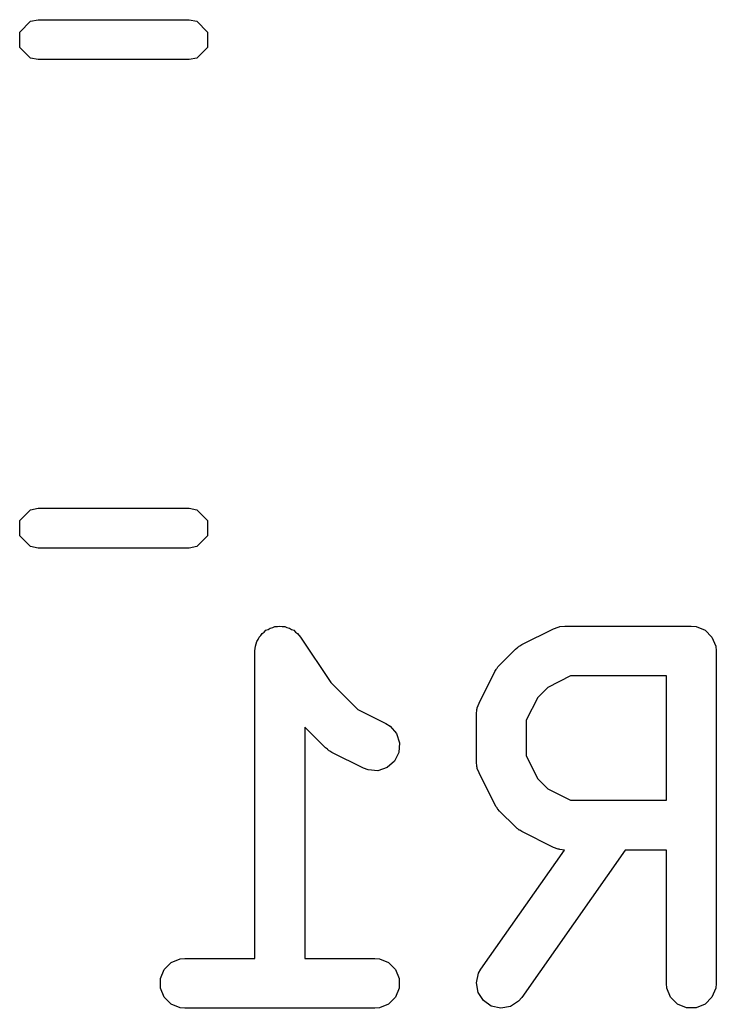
# Model space of a CAD drawing. Header units: inches. Extents: x 1.47 to 5.17, y -6.85 to -1.2.
# Drawn here: x 2.3857 to 2.4682, y -3.1303 to -3.0132 of the extents above; entities that cross this region are included whole.
import ezdxf

# ---------------------------------------------------------------- set-up
doc = ezdxf.new("R2010")
doc.units = ezdxf.units.IN
doc.header["$MEASUREMENT"] = 0
doc.layers.add('B.Silkscreen', color=31, linetype='CONTINUOUS', true_color=0xe8b2a7)

msp = doc.modelspace()

# ---------------------------------------------------------------- linework, layer by layer
at = {"layer": 'B.Silkscreen', "linetype": 'CONTINUOUS'}
for p, q in [((2.38573, -3.01465), (2.38701, -3.01337)), ((2.38701, -3.01337), (2.38791, -3.01319)), ((2.38791, -3.01319), (2.40579, -3.01319)), ((2.40579, -3.01319), (2.40669, -3.01337)), ((2.40669, -3.01337), (2.40797, -3.01465)), ((2.38573, -3.01646), (2.38573, -3.01465)), ((2.40797, -3.01465), (2.40797, -3.01646)), ((2.38701, -3.01773), (2.38573, -3.01646)), ((2.40797, -3.01646), (2.40669, -3.01773)), ((2.38791, -3.01791), (2.38701, -3.01773)), ((2.40579, -3.01791), (2.38791, -3.01791)), ((2.40669, -3.01773), (2.40579, -3.01791)), ((2.38573, -3.07252), (2.38701, -3.07124)), ((2.38701, -3.07124), (2.38791, -3.07106)), ((2.38791, -3.07106), (2.40579, -3.07106)), ((2.40579, -3.07106), (2.40669, -3.07124)), ((2.40669, -3.07124), (2.40797, -3.07252)), ((2.38573, -3.07433), (2.38573, -3.07252)), ((2.40797, -3.07252), (2.40797, -3.07433)), ((2.38701, -3.07561), (2.38573, -3.07433)), ((2.40797, -3.07433), (2.40669, -3.07561)), ((2.38791, -3.07579), (2.38701, -3.07561)), ((2.40579, -3.07579), (2.38791, -3.07579)), ((2.40669, -3.07561), (2.40579, -3.07579)), ((2.41429, -3.08614), (2.41445, -3.08589)), ((2.41445, -3.08589), (2.41469, -3.08573)), ((2.41469, -3.08573), (2.41489, -3.08553)), ((2.41489, -3.08553), (2.41517, -3.08542)), ((2.41517, -3.08542), (2.41541, -3.08526)), ((2.41541, -3.08526), (2.41569, -3.0852)), ((2.41569, -3.0852), (2.41596, -3.08509)), ((2.41596, -3.08509), (2.41625, -3.08509)), ((2.41625, -3.08509), (2.41654, -3.08503)), ((2.41654, -3.08503), (2.41682, -3.08509)), ((2.41682, -3.08509), (2.41711, -3.08509)), ((2.41711, -3.08509), (2.41738, -3.0852)), ((2.41738, -3.0852), (2.41767, -3.08526)), ((2.41767, -3.08526), (2.41791, -3.08542)), ((2.41791, -3.08542), (2.41818, -3.08553)), ((2.41818, -3.08553), (2.41838, -3.08574)), ((2.41838, -3.08574), (2.41863, -3.0859)), ((2.41863, -3.0859), (2.41899, -3.08634)), ((2.44521, -3.08722), (2.44896, -3.08534)), ((2.44896, -3.08534), (2.4495, -3.08514)), ((2.4495, -3.08514), (2.44961, -3.08513)), ((2.44961, -3.08513), (2.44971, -3.08509)), ((2.44971, -3.08509), (2.45028, -3.08503)), ((2.45028, -3.08503), (2.46528, -3.08503)), ((2.46528, -3.08503), (2.46586, -3.08509)), ((2.46586, -3.08509), (2.46692, -3.08553)), ((2.46692, -3.08553), (2.46773, -3.08634)), ((2.41364, -3.08741), (2.41375, -3.08714)), ((2.41375, -3.08714), (2.41381, -3.08685)), ((2.41381, -3.08685), (2.41397, -3.08661)), ((2.41397, -3.08661), (2.41408, -3.08634)), ((2.41408, -3.08634), (2.41429, -3.08614)), ((2.41899, -3.08634), (2.41899, -3.08634)), ((2.41899, -3.08634), (2.41899, -3.08635)), ((2.41899, -3.08635), (2.41899, -3.08635)), ((2.41899, -3.08635), (2.42258, -3.09173)), ((2.44496, -3.08737), (2.44521, -3.08722)), ((2.46773, -3.08634), (2.46818, -3.08741)), ((2.41358, -3.08798), (2.41364, -3.08741)), ((2.41358, -3.1244), (2.41358, -3.08798)), ((2.41358, -3.08798), (2.41358, -3.08798)), ((2.41358, -3.08798), (2.41358, -3.08798)), ((2.41358, -3.08798), (2.41358, -3.08798)), ((2.44257, -3.08965), (2.44444, -3.08777)), ((2.44444, -3.08777), (2.44467, -3.08759)), ((2.44467, -3.08759), (2.44472, -3.08753)), ((2.44472, -3.08753), (2.44481, -3.08747)), ((2.44481, -3.08747), (2.44489, -3.0874)), ((2.44489, -3.0874), (2.44496, -3.08737)), ((2.46818, -3.08741), (2.46823, -3.08798)), ((2.46823, -3.08798), (2.46823, -3.12736)), ((2.44014, -3.09416), (2.44202, -3.09041)), ((2.44202, -3.09041), (2.44217, -3.09017)), ((2.44217, -3.09017), (2.4422, -3.09009)), ((2.4422, -3.09009), (2.44227, -3.09001)), ((2.44227, -3.09001), (2.44232, -3.08992)), ((2.44232, -3.08992), (2.44238, -3.08987)), ((2.44238, -3.08987), (2.44257, -3.08965)), ((2.42258, -3.09173), (2.42578, -3.09493)), ((2.45098, -3.09094), (2.44828, -3.09229)), ((2.46233, -3.09094), (2.45098, -3.09094)), ((2.46233, -3.10565), (2.46233, -3.09094)), ((2.44828, -3.09229), (2.44708, -3.09348)), ((2.43993, -3.0947), (2.44014, -3.09416)), ((2.44708, -3.09348), (2.44573, -3.09618)), ((2.42578, -3.09493), (2.4291, -3.09659)), ((2.43983, -3.09548), (2.43989, -3.09491)), ((2.43989, -3.09491), (2.43993, -3.09481)), ((2.43993, -3.09481), (2.43993, -3.0947)), ((2.4291, -3.09659), (2.42959, -3.0969)), ((2.43983, -3.10111), (2.43983, -3.09548)), ((2.44573, -3.09618), (2.44573, -3.10041)), ((2.42195, -3.09945), (2.41949, -3.09699)), ((2.41949, -3.09699), (2.41949, -3.1244)), ((2.42959, -3.0969), (2.43035, -3.09777)), ((2.43035, -3.09777), (2.43071, -3.09886)), ((2.43071, -3.09886), (2.43063, -3.10001)), ((2.42217, -3.09963), (2.42195, -3.09945)), ((2.42222, -3.09969), (2.42217, -3.09963)), ((2.42231, -3.09975), (2.42222, -3.09969)), ((2.42239, -3.09981), (2.42231, -3.09975)), ((2.42247, -3.09984), (2.42239, -3.09981)), ((2.42271, -3.1), (2.42247, -3.09984)), ((2.42646, -3.10187), (2.42271, -3.1)), ((2.43063, -3.10001), (2.43012, -3.10104)), ((2.43012, -3.10104), (2.42925, -3.1018)), ((2.43989, -3.10168), (2.43983, -3.10111)), ((2.44573, -3.10041), (2.44708, -3.10311)), ((2.427, -3.10208), (2.42646, -3.10187)), ((2.42815, -3.10216), (2.427, -3.10208)), ((2.42925, -3.1018), (2.42815, -3.10216)), ((2.43993, -3.10178), (2.43989, -3.10168)), ((2.43993, -3.10189), (2.43993, -3.10178)), ((2.44014, -3.10243), (2.43993, -3.10189)), ((2.44202, -3.10618), (2.44014, -3.10243)), ((2.44708, -3.10311), (2.44828, -3.10431)), ((2.44828, -3.10431), (2.45098, -3.10565)), ((2.45098, -3.10565), (2.46233, -3.10565)), ((2.44217, -3.10643), (2.44202, -3.10618)), ((2.4422, -3.1065), (2.44217, -3.10643)), ((2.44227, -3.10658), (2.4422, -3.1065)), ((2.44232, -3.10667), (2.44227, -3.10658)), ((2.44238, -3.10672), (2.44232, -3.10667)), ((2.44257, -3.10695), (2.44238, -3.10672)), ((2.44444, -3.10882), (2.44257, -3.10695)), ((2.44467, -3.10901), (2.44444, -3.10882)), ((2.44472, -3.10907), (2.44467, -3.10901)), ((2.44481, -3.10912), (2.44472, -3.10907)), ((2.44489, -3.10919), (2.44481, -3.10912)), ((2.44496, -3.10922), (2.44489, -3.10919)), ((2.44521, -3.10937), (2.44496, -3.10922)), ((2.44896, -3.11125), (2.44521, -3.10937)), ((2.44036, -3.12566), (2.45024, -3.11156)), ((2.45744, -3.11156), (2.4452, -3.12905)), ((2.4495, -3.11146), (2.44896, -3.11125)), ((2.44961, -3.11146), (2.4495, -3.11146)), ((2.44971, -3.1115), (2.44961, -3.11146)), ((2.45024, -3.11156), (2.44971, -3.1115)), ((2.46233, -3.11156), (2.45744, -3.11156)), ((2.46233, -3.12736), (2.46233, -3.11156)), ((2.40365, -3.1249), (2.40471, -3.12446)), ((2.40471, -3.12446), (2.40529, -3.1244)), ((2.40529, -3.1244), (2.41358, -3.1244)), ((2.41949, -3.1244), (2.42778, -3.1244)), ((2.42778, -3.1244), (2.42836, -3.12446)), ((2.42836, -3.12446), (2.42942, -3.1249)), ((2.40239, -3.12678), (2.40283, -3.12571)), ((2.40283, -3.12571), (2.40365, -3.1249)), ((2.42942, -3.1249), (2.43024, -3.12571)), ((2.43024, -3.12571), (2.43068, -3.12678)), ((2.44008, -3.12617), (2.44036, -3.12566)), ((2.40239, -3.12793), (2.40239, -3.12678)), ((2.43068, -3.12678), (2.43068, -3.12793)), ((2.43983, -3.12729), (2.44008, -3.12617)), ((2.40283, -3.129), (2.40239, -3.12793)), ((2.43068, -3.12793), (2.43024, -3.129)), ((2.44003, -3.12843), (2.43983, -3.12729)), ((2.46238, -3.12793), (2.46233, -3.12736)), ((2.46282, -3.129), (2.46238, -3.12793)), ((2.46818, -3.12793), (2.46773, -3.129)), ((2.46823, -3.12736), (2.46818, -3.12793)), ((2.40365, -3.12981), (2.40283, -3.129)), ((2.43024, -3.129), (2.42942, -3.12981)), ((2.44065, -3.1294), (2.44003, -3.12843)), ((2.44159, -3.13006), (2.44065, -3.1294)), ((2.4452, -3.12905), (2.44482, -3.12949)), ((2.46364, -3.12981), (2.46282, -3.129)), ((2.46773, -3.129), (2.46692, -3.12981)), ((2.40471, -3.13025), (2.40365, -3.12981)), ((2.40529, -3.13031), (2.40471, -3.13025)), ((2.42778, -3.13031), (2.40529, -3.13031)), ((2.42836, -3.13025), (2.42778, -3.13031)), ((2.42942, -3.12981), (2.42836, -3.13025)), ((2.44272, -3.13031), (2.44159, -3.13006)), ((2.44385, -3.13011), (2.44272, -3.13031)), ((2.44482, -3.12949), (2.44385, -3.13011)), ((2.4647, -3.13025), (2.46364, -3.12981)), ((2.46586, -3.13025), (2.4647, -3.13025)), ((2.46692, -3.12981), (2.46586, -3.13025))]:
    msp.add_line(p, q, dxfattribs=at)

doc.saveas('drawing.dxf')
